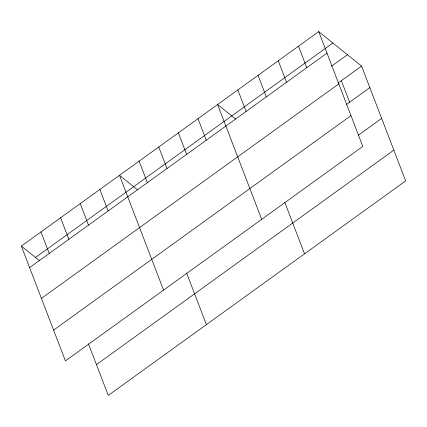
<?xml version="1.0" encoding="UTF-8"?>
<svg xmlns="http://www.w3.org/2000/svg" width="427" height="427" viewBox="0 0 427 427"><rect width="100%" height="100%" fill="white"/><g stroke="black" fill="none" stroke-linecap="round" stroke-linejoin="round"><path stroke-width="0.64" d="M318.723 31.598L362.795 146.408L65.422 360.9L21.35 246.091L318.723 31.598L361.578 66.1L405.65 180.909L108.277 395.402L88.496 343.874M35.494 257.476L332.868 42.983M29.612 267.612L326.986 53.119M331.475 66.228L347.439 54.715M338.163 82.987L361.578 66.1M41.43 298.398L338.803 83.905M346.425 104.508L369.841 87.62M53.605 330.114L350.978 115.621M358.242 135.295L381.658 118.402M96.459 364.615L393.833 150.123M235.779 119.149L217.615 104.524L261.687 219.334M137.643 189.93L119.485 175.31L163.557 290.12M21.35 246.091L39.514 260.71M341.36 80.682L349.617 102.202M298.505 46.185L306.762 67.706M278.281 60.773L286.544 82.288M258.063 75.355L266.32 96.876M284.766 202.313L304.542 253.835M237.839 89.942L246.101 111.463M197.989 118.685L206.252 140.205M178.363 132.84L186.626 154.36M158.737 146.995L167 168.516M186.631 273.093L206.406 324.616M139.111 161.155L147.374 182.671M99.859 189.465L108.116 210.986M80.228 203.62L88.49 225.141M60.602 217.781L68.864 239.301M40.976 231.936L49.238 253.457"/></g></svg>
